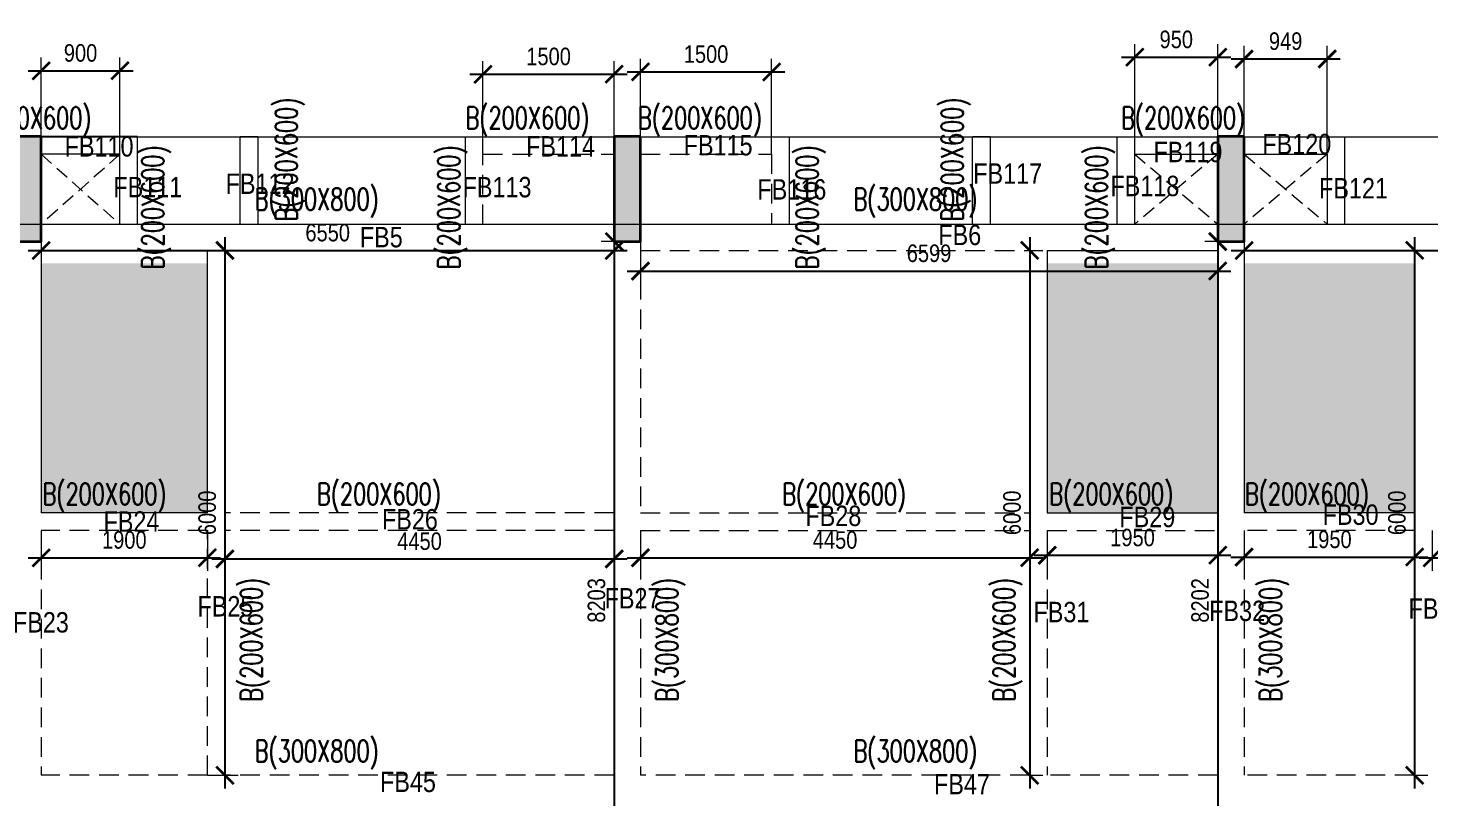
# Model space of a CAD drawing. Header units: millimetres. Extents: x 726 to 59943, y 664 to 23502.
# Drawn here: x 32076 to 48101, y 14527 to 23328 of the extents above; entities that cross this region are included whole.
import ezdxf

# ---------------------------------------------------------------- set-up
doc = ezdxf.new("R2010")
doc.units = ezdxf.units.MM
doc.linetypes.add('DASHED', pattern=[0.75, 0.5, -0.25])
doc.linetypes.add('HIDDEN', pattern=[9.525, 6.35, -3.175])
doc.layers.get('Defpoints').update_dxf_attribs({"color": 1})
for name, color, linetype, lineweight in [('S-BEAM-IDEN', 2, 'Continuous', 9), ('S-COL HATCH', 8, 'Continuous', 35), ('S-COLS', 6, 'Continuous', 35), ('S-SUNKEN HATCH', 9, 'Continuous', 35), ('S_FRAMES', 4, 'Continuous', 9), ('STR-CUTOUT', 1, 'Continuous', 13)]:
    doc.layers.add(name, color=color, linetype=linetype, lineweight=lineweight)
doc.styles.add('Dim.s & Anno.(Misc.)', font='ARIALN.TTF')
doc.styles.add('ROMANS', font='romans.shx', dxfattribs={"width": 0.75})
doc.dimstyles.new('A-GFC-100', dxfattribs={"dimscale": 100, "dimtxt": 2, "dimasz": 2, "dimexe": 1.5, "dimexo": 0, "dimgap": 1, "dimtad": 1, "dimdec": 0, "dimdsep": 46, "dimtxsty": 'Dim.s & Anno.(Misc.)', "dimblk": 'ARCHTICK', "dimcen": 0, "dimdle": 1.5, "dimclrd": 256, "dimclre": 8, "dimclrt": 6, "dimazin": 2, "dimtfac": 1, "dimtdec": 0, "dimtix": 1, "dimtmove": 2, "dimatfit": 3, "dimfxl": 1, "dimtolj": 1, "dimlwd": -1, "dimlwe": 9, "dimarcsym": 0})

# ---------------------------------------------------------------- blocks, each defined once
blk = doc.blocks.new('A$C3ea4a2f9')
at = {"layer": 'S-COL HATCH'}
h = blk.add_hatch(color=8, dxfattribs=at)
h.dxf.hatch_style = 1
h.paths.add_polyline_path([(26875, 17000), (26575, 17000), (26575, 15800), (26875, 15800)])
h = blk.add_hatch(color=8, dxfattribs=at)
h.dxf.hatch_style = 1
h.paths.add_polyline_path([(33725, 17000), (33425, 17000), (33425, 15800), (33725, 15800)])
h = blk.add_hatch(color=8, dxfattribs=at)
h.dxf.hatch_style = 1
h.paths.add_polyline_path([(40626, 17000), (40326, 17000), (40326, 15800), (40626, 15800)])
at = {"layer": 'S-COLS'}
for points in [[(26875, 17000), (26575, 17000), (26575, 15800), (26875, 15800)], [(33725, 17000), (33425, 17000), (33425, 15800), (33725, 15800)], [(40626, 17000), (40326, 17000), (40326, 15800), (40626, 15800)]]:
    blk.add_lwpolyline(points, close=True, dxfattribs=at)
blk = doc.blocks.new('COLUMNS FROM LGF')
blk.add_blockref('A$C3ea4a2f9', (715961, -21291))
blk = doc.blocks.new('_ArchTick')
at = {"color": 0, "linetype": 'ByBlock', "const_width": 0.15}
blk.add_lwpolyline([(-0.5, -0.5), (0.5, 0.5)], dxfattribs=at)
blk = doc.blocks.new('*D231')
at = {"color": 8, "lineweight": 9, "transparency": 16777216}
for p, q in [((32226, 21085), (32226, 20636)), ((38776, 21086), (38776, 20636))]:
    blk.add_line(p, q, dxfattribs=at)
at = {"transparency": 16777216}
blk.add_line((32076, 20786), (38926, 20786), dxfattribs=at)
at = {"layer": 'Defpoints', "color": 0, "transparency": 16777216}
for p in [(32226, 21085), (38776, 21086), (38776, 20786)]:
    blk.add_point(p, dxfattribs=at)
at = {"transparency": 16777216, "xscale": 200, "yscale": 200, "zscale": 200, "rotation": 180}
blk.add_blockref('_ArchTick', (32226, 20786), dxfattribs=at)
at = {"transparency": 16777216, "xscale": 200, "yscale": 200, "zscale": 200}
blk.add_blockref('_ArchTick', (38776, 20786), dxfattribs=at)
at = {"color": 6, "transparency": 16777216, "insert": (35501, 20988), "char_height": 200, "attachment_point": 5, "style": 'Dim.s & Anno.(Misc.)'}
blk.add_mtext('\\A1;6550', dxfattribs=at)
blk = doc.blocks.new('*D232')
at = {"color": 8, "lineweight": 9, "transparency": 16777216}
for p, q in [((39076, 21086), (39076, 20400)), ((45675, 21086), (45675, 20400))]:
    blk.add_line(p, q, dxfattribs=at)
at = {"transparency": 16777216}
blk.add_line((38926, 20550), (45825, 20550), dxfattribs=at)
at = {"layer": 'Defpoints', "color": 0, "transparency": 16777216}
for p in [(39076, 21086), (45675, 21086), (45675, 20550)]:
    blk.add_point(p, dxfattribs=at)
at = {"transparency": 16777216, "xscale": 200, "yscale": 200, "zscale": 200, "rotation": 180}
blk.add_blockref('_ArchTick', (39076, 20550), dxfattribs=at)
at = {"transparency": 16777216, "xscale": 200, "yscale": 200, "zscale": 200}
blk.add_blockref('_ArchTick', (45675, 20550), dxfattribs=at)
at = {"color": 6, "transparency": 16777216, "insert": (42375, 20752), "char_height": 200, "attachment_point": 5, "style": 'Dim.s & Anno.(Misc.)'}
blk.add_mtext('\\A1;6599', dxfattribs=at)
blk = doc.blocks.new('*D233')
at = {"color": 8, "lineweight": 9, "transparency": 16777216}
for p, q in [((45977, 21086), (45977, 20636)), ((52526, 21086), (52526, 20636))]:
    blk.add_line(p, q, dxfattribs=at)
at = {"transparency": 16777216}
blk.add_line((45827, 20786), (52676, 20786), dxfattribs=at)
at = {"layer": 'Defpoints', "color": 0, "transparency": 16777216}
for p in [(45977, 21086), (52526, 21086), (52526, 20786)]:
    blk.add_point(p, dxfattribs=at)
at = {"transparency": 16777216, "xscale": 200, "yscale": 200, "zscale": 200, "rotation": 180}
blk.add_blockref('_ArchTick', (45977, 20786), dxfattribs=at)
at = {"transparency": 16777216, "xscale": 200, "yscale": 200, "zscale": 200}
blk.add_blockref('_ArchTick', (52526, 20786), dxfattribs=at)
at = {"color": 6, "transparency": 16777216, "insert": (49251, 20988), "char_height": 200, "attachment_point": 5, "style": 'Dim.s & Anno.(Misc.)'}
blk.add_mtext('\\A1;6549', dxfattribs=at)
blk = doc.blocks.new('*D256')
at = {"color": 8, "lineweight": 9, "transparency": 16777216}
for p, q in [((32226, 17586), (32226, 17123)), ((34126, 17587), (34126, 17123))]:
    blk.add_line(p, q, dxfattribs=at)
at = {"transparency": 16777216}
blk.add_line((32076, 17273), (34276, 17273), dxfattribs=at)
at = {"layer": 'Defpoints', "color": 0, "transparency": 16777216}
for p in [(32226, 17586), (34126, 17587), (34126, 17273)]:
    blk.add_point(p, dxfattribs=at)
at = {"transparency": 16777216, "xscale": 200, "yscale": 200, "zscale": 200, "rotation": 180}
blk.add_blockref('_ArchTick', (32226, 17273), dxfattribs=at)
at = {"transparency": 16777216, "xscale": 200, "yscale": 200, "zscale": 200}
blk.add_blockref('_ArchTick', (34126, 17273), dxfattribs=at)
at = {"color": 6, "transparency": 16777216, "insert": (33176, 17475), "char_height": 200, "attachment_point": 5, "style": 'Dim.s & Anno.(Misc.)'}
blk.add_mtext('\\A1;1900', dxfattribs=at)
blk = doc.blocks.new('*D257')
at = {"color": 8, "lineweight": 9, "transparency": 16777216}
for p, q in [((34326, 17586), (34326, 17109)), ((38776, 17586), (38776, 17109))]:
    blk.add_line(p, q, dxfattribs=at)
at = {"transparency": 16777216}
blk.add_line((34176, 17259), (38926, 17259), dxfattribs=at)
at = {"layer": 'Defpoints', "color": 0, "transparency": 16777216}
for p in [(34326, 17586), (38776, 17586), (38776, 17259)]:
    blk.add_point(p, dxfattribs=at)
at = {"transparency": 16777216, "xscale": 200, "yscale": 200, "zscale": 200, "rotation": 180}
blk.add_blockref('_ArchTick', (34326, 17259), dxfattribs=at)
at = {"transparency": 16777216, "xscale": 200, "yscale": 200, "zscale": 200}
blk.add_blockref('_ArchTick', (38776, 17259), dxfattribs=at)
at = {"color": 6, "transparency": 16777216, "insert": (36551, 17461), "char_height": 200, "attachment_point": 5, "style": 'Dim.s & Anno.(Misc.)'}
blk.add_mtext('\\A1;4450', dxfattribs=at)
blk = doc.blocks.new('*D258')
at = {"color": 8, "lineweight": 9, "transparency": 16777216}
for p, q in [((39076, 17586), (39076, 17123)), ((43526, 17586), (43526, 17123))]:
    blk.add_line(p, q, dxfattribs=at)
at = {"transparency": 16777216}
blk.add_line((38926, 17273), (43676, 17273), dxfattribs=at)
at = {"layer": 'Defpoints', "color": 0, "transparency": 16777216}
for p in [(39076, 17586), (43526, 17586), (43526, 17273)]:
    blk.add_point(p, dxfattribs=at)
at = {"transparency": 16777216, "xscale": 200, "yscale": 200, "zscale": 200, "rotation": 180}
blk.add_blockref('_ArchTick', (39076, 17273), dxfattribs=at)
at = {"transparency": 16777216, "xscale": 200, "yscale": 200, "zscale": 200}
blk.add_blockref('_ArchTick', (43526, 17273), dxfattribs=at)
at = {"color": 6, "transparency": 16777216, "insert": (41301, 17475), "char_height": 200, "attachment_point": 5, "style": 'Dim.s & Anno.(Misc.)'}
blk.add_mtext('\\A1;4450', dxfattribs=at)
blk = doc.blocks.new('*D259')
at = {"color": 8, "lineweight": 9, "transparency": 16777216}
for p, q in [((43726, 17586), (43726, 17151)), ((45676, 17586), (45676, 17151))]:
    blk.add_line(p, q, dxfattribs=at)
at = {"transparency": 16777216}
blk.add_line((43576, 17301), (45826, 17301), dxfattribs=at)
at = {"layer": 'Defpoints', "color": 0, "transparency": 16777216}
for p in [(43726, 17586), (45676, 17586), (45676, 17301)]:
    blk.add_point(p, dxfattribs=at)
at = {"transparency": 16777216, "xscale": 200, "yscale": 200, "zscale": 200, "rotation": 180}
blk.add_blockref('_ArchTick', (43726, 17301), dxfattribs=at)
at = {"transparency": 16777216, "xscale": 200, "yscale": 200, "zscale": 200}
blk.add_blockref('_ArchTick', (45676, 17301), dxfattribs=at)
at = {"color": 6, "transparency": 16777216, "insert": (44701, 17503), "char_height": 200, "attachment_point": 5, "style": 'Dim.s & Anno.(Misc.)'}
blk.add_mtext('\\A1;1950', dxfattribs=at)
blk = doc.blocks.new('*D260')
at = {"color": 8, "lineweight": 9, "transparency": 16777216}
for p, q in [((45976, 17586), (45976, 17130)), ((47926, 17586), (47926, 17130))]:
    blk.add_line(p, q, dxfattribs=at)
at = {"transparency": 16777216}
blk.add_line((45826, 17280), (48076, 17280), dxfattribs=at)
at = {"layer": 'Defpoints', "color": 0, "transparency": 16777216}
for p in [(45976, 17586), (47926, 17586), (47926, 17280)]:
    blk.add_point(p, dxfattribs=at)
at = {"transparency": 16777216, "xscale": 200, "yscale": 200, "zscale": 200, "rotation": 180}
blk.add_blockref('_ArchTick', (45976, 17280), dxfattribs=at)
at = {"transparency": 16777216, "xscale": 200, "yscale": 200, "zscale": 200}
blk.add_blockref('_ArchTick', (47926, 17280), dxfattribs=at)
at = {"color": 6, "transparency": 16777216, "insert": (46951, 17482), "char_height": 200, "attachment_point": 5, "style": 'Dim.s & Anno.(Misc.)'}
blk.add_mtext('\\A1;1950', dxfattribs=at)
blk = doc.blocks.new('*D261')
at = {"color": 8, "lineweight": 9, "transparency": 16777216}
for p, q in [((48126, 17586), (48126, 17123)), ((52526, 17586), (52526, 17123))]:
    blk.add_line(p, q, dxfattribs=at)
at = {"transparency": 16777216}
blk.add_line((47976, 17273), (52676, 17273), dxfattribs=at)
at = {"layer": 'Defpoints', "color": 0, "transparency": 16777216}
for p in [(48126, 17586), (52526, 17586), (52526, 17273)]:
    blk.add_point(p, dxfattribs=at)
at = {"transparency": 16777216, "xscale": 200, "yscale": 200, "zscale": 200, "rotation": 180}
blk.add_blockref('_ArchTick', (48126, 17273), dxfattribs=at)
at = {"transparency": 16777216, "xscale": 200, "yscale": 200, "zscale": 200}
blk.add_blockref('_ArchTick', (52526, 17273), dxfattribs=at)
at = {"color": 6, "transparency": 16777216, "insert": (50326, 17475), "char_height": 200, "attachment_point": 5, "style": 'Dim.s & Anno.(Misc.)'}
blk.add_mtext('\\A1;4400', dxfattribs=at)
blk = doc.blocks.new('*D266')
at = {"transparency": 16777216}
blk.add_line((34326, 20936), (34326, 14636), dxfattribs=at)
at = {"color": 8, "lineweight": 9, "transparency": 16777216}
for p, q in [((34126, 20786), (34476, 20786)), ((34126, 14786), (34476, 14786))]:
    blk.add_line(p, q, dxfattribs=at)
at = {"layer": 'Defpoints', "color": 0, "transparency": 16777216}
for p in [(34126, 20786), (34126, 14786), (34326, 14786)]:
    blk.add_point(p, dxfattribs=at)
at = {"transparency": 16777216, "xscale": 200, "yscale": 200, "zscale": 200}
for p, rotation in [((34326, 20786), 90), ((34326, 14786), 270)]:
    blk.add_blockref('_ArchTick', p, dxfattribs=dict(at, rotation=rotation))
at = {"color": 6, "transparency": 16777216, "insert": (34124, 17786), "char_height": 200, "attachment_point": 5, "rotation": 90, "style": 'Dim.s & Anno.(Misc.)'}
blk.add_mtext('\\A1;6000', dxfattribs=at)
blk = doc.blocks.new('*D267')
at = {"transparency": 16777216}
blk.add_line((38776, 21036), (38776, 12534), dxfattribs=at)
at = {"color": 8, "lineweight": 9, "transparency": 16777216}
for p, q in [((38776, 20886), (38626, 20886)), ((38776, 12684), (38926, 12684))]:
    blk.add_line(p, q, dxfattribs=at)
at = {"layer": 'Defpoints', "color": 0, "transparency": 16777216}
for p in [(38776, 20886), (38776, 12684), (38776, 12684)]:
    blk.add_point(p, dxfattribs=at)
at = {"transparency": 16777216, "xscale": 200, "yscale": 200, "zscale": 200}
for p, rotation in [((38776, 20886), 90), ((38776, 12684), 270)]:
    blk.add_blockref('_ArchTick', p, dxfattribs=dict(at, rotation=rotation))
at = {"color": 6, "transparency": 16777216, "insert": (38574, 16785), "char_height": 200, "attachment_point": 5, "rotation": 90, "style": 'Dim.s & Anno.(Misc.)'}
blk.add_mtext('\\A1;8203', dxfattribs=at)
blk = doc.blocks.new('*D268')
at = {"transparency": 16777216}
blk.add_line((43526, 20936), (43526, 14636), dxfattribs=at)
at = {"color": 8, "lineweight": 9, "transparency": 16777216}
for p, q in [((43526, 20786), (43676, 20786)), ((43526, 14786), (43676, 14786))]:
    blk.add_line(p, q, dxfattribs=at)
at = {"layer": 'Defpoints', "color": 0, "transparency": 16777216}
for p in [(43526, 20786), (43526, 14786), (43526, 14786)]:
    blk.add_point(p, dxfattribs=at)
at = {"transparency": 16777216, "xscale": 200, "yscale": 200, "zscale": 200}
for p, rotation in [((43526, 20786), 90), ((43526, 14786), 270)]:
    blk.add_blockref('_ArchTick', p, dxfattribs=dict(at, rotation=rotation))
at = {"color": 6, "transparency": 16777216, "insert": (43324, 17786), "char_height": 200, "attachment_point": 5, "rotation": 90, "style": 'Dim.s & Anno.(Misc.)'}
blk.add_mtext('\\A1;6000', dxfattribs=at)
blk = doc.blocks.new('*D269')
at = {"transparency": 16777216}
blk.add_line((45676, 21036), (45676, 12534), dxfattribs=at)
at = {"color": 8, "lineweight": 9, "transparency": 16777216}
for p, q in [((45677, 20886), (45526, 20886)), ((45676, 12684), (45826, 12684))]:
    blk.add_line(p, q, dxfattribs=at)
at = {"layer": 'Defpoints', "color": 0, "transparency": 16777216}
for p in [(45677, 20886), (45676, 12684), (45676, 12684)]:
    blk.add_point(p, dxfattribs=at)
at = {"transparency": 16777216, "xscale": 200, "yscale": 200, "zscale": 200}
for p, rotation in [((45676, 20886), 90), ((45676, 12684), 270)]:
    blk.add_blockref('_ArchTick', p, dxfattribs=dict(at, rotation=rotation))
at = {"color": 6, "transparency": 16777216, "insert": (45474, 16785), "char_height": 200, "attachment_point": 5, "rotation": 90, "style": 'Dim.s & Anno.(Misc.)'}
blk.add_mtext('\\A1;8202', dxfattribs=at)
blk = doc.blocks.new('*D270')
at = {"transparency": 16777216}
blk.add_line((47926, 20936), (47926, 14636), dxfattribs=at)
at = {"color": 8, "lineweight": 9, "transparency": 16777216}
for p, q in [((47926, 20786), (48076, 20786)), ((47926, 14786), (48076, 14786))]:
    blk.add_line(p, q, dxfattribs=at)
at = {"layer": 'Defpoints', "color": 0, "transparency": 16777216}
for p in [(47926, 20786), (47926, 14786), (47926, 14786)]:
    blk.add_point(p, dxfattribs=at)
at = {"transparency": 16777216, "xscale": 200, "yscale": 200, "zscale": 200}
for p, rotation in [((47926, 20786), 90), ((47926, 14786), 270)]:
    blk.add_blockref('_ArchTick', p, dxfattribs=dict(at, rotation=rotation))
at = {"color": 6, "transparency": 16777216, "insert": (47724, 17786), "char_height": 200, "attachment_point": 5, "rotation": 90, "style": 'Dim.s & Anno.(Misc.)'}
blk.add_mtext('\\A1;6000', dxfattribs=at)
blk = doc.blocks.new('*D224')
at = {"transparency": 16777216}
blk.add_line((59793, 22236), (59793, 20936), dxfattribs=at)
at = {"color": 8, "lineweight": 9, "transparency": 16777216}
for p, q in [((7351, 22086), (59943, 22086)), ((7352, 21086), (59943, 21086))]:
    blk.add_line(p, q, dxfattribs=at)
at = {"layer": 'Defpoints', "color": 0, "transparency": 16777216}
for p in [(7351, 22086), (7352, 21086), (59793, 21086)]:
    blk.add_point(p, dxfattribs=at)
at = {"transparency": 16777216, "xscale": 200, "yscale": 200, "zscale": 200}
for p, rotation in [((59793, 22086), 90), ((59793, 21086), 270)]:
    blk.add_blockref('_ArchTick', p, dxfattribs=dict(at, rotation=rotation))
at = {"color": 6, "transparency": 16777216, "insert": (59591, 21586), "char_height": 200, "attachment_point": 5, "rotation": 90, "style": 'Dim.s & Anno.(Misc.)'}
blk.add_mtext('\\A1;1000', dxfattribs=at)
blk = doc.blocks.new('*D151')
at = {"color": 8, "lineweight": 9, "transparency": 16777216}
for p, q in [((32226, 21887), (32226, 22990)), ((33126, 21886), (33126, 22990))]:
    blk.add_line(p, q, dxfattribs=at)
at = {"transparency": 16777216}
blk.add_line((32076, 22840), (33276, 22840), dxfattribs=at)
at = {"layer": 'Defpoints', "color": 0, "transparency": 16777216}
for p in [(33126, 22840), (32226, 21887), (33126, 21886)]:
    blk.add_point(p, dxfattribs=at)
at = {"transparency": 16777216, "xscale": 200, "yscale": 200, "zscale": 200, "rotation": 180}
blk.add_blockref('_ArchTick', (32226, 22840), dxfattribs=at)
at = {"transparency": 16777216, "xscale": 200, "yscale": 200, "zscale": 200}
blk.add_blockref('_ArchTick', (33126, 22840), dxfattribs=at)
at = {"color": 6, "transparency": 16777216, "insert": (32676, 23042), "char_height": 200, "attachment_point": 5, "style": 'Dim.s & Anno.(Misc.)'}
blk.add_mtext('\\A1;900', dxfattribs=at)
blk = doc.blocks.new('*D152')
at = {"color": 8, "lineweight": 9, "transparency": 16777216}
for p, q in [((37276, 21886), (37276, 22950)), ((38776, 21886), (38776, 22950))]:
    blk.add_line(p, q, dxfattribs=at)
at = {"transparency": 16777216}
blk.add_line((37126, 22800), (38926, 22800), dxfattribs=at)
at = {"layer": 'Defpoints', "color": 0, "transparency": 16777216}
for p in [(38776, 22800), (37276, 21886), (38776, 21886)]:
    blk.add_point(p, dxfattribs=at)
at = {"transparency": 16777216, "xscale": 200, "yscale": 200, "zscale": 200, "rotation": 180}
blk.add_blockref('_ArchTick', (37276, 22800), dxfattribs=at)
at = {"transparency": 16777216, "xscale": 200, "yscale": 200, "zscale": 200}
blk.add_blockref('_ArchTick', (38776, 22800), dxfattribs=at)
at = {"color": 6, "transparency": 16777216, "insert": (38026, 23002), "char_height": 200, "attachment_point": 5, "style": 'Dim.s & Anno.(Misc.)'}
blk.add_mtext('\\A1;1500', dxfattribs=at)
blk = doc.blocks.new('*D153')
at = {"color": 8, "lineweight": 9, "transparency": 16777216}
for p, q in [((39076, 21886), (39076, 22977)), ((40576, 21886), (40576, 22977))]:
    blk.add_line(p, q, dxfattribs=at)
at = {"transparency": 16777216}
blk.add_line((38926, 22827), (40726, 22827), dxfattribs=at)
at = {"layer": 'Defpoints', "color": 0, "transparency": 16777216}
for p in [(40576, 22827), (39076, 21886), (40576, 21886)]:
    blk.add_point(p, dxfattribs=at)
at = {"transparency": 16777216, "xscale": 200, "yscale": 200, "zscale": 200, "rotation": 180}
blk.add_blockref('_ArchTick', (39076, 22827), dxfattribs=at)
at = {"transparency": 16777216, "xscale": 200, "yscale": 200, "zscale": 200}
blk.add_blockref('_ArchTick', (40576, 22827), dxfattribs=at)
at = {"color": 6, "transparency": 16777216, "insert": (39826, 23029), "char_height": 200, "attachment_point": 5, "style": 'Dim.s & Anno.(Misc.)'}
blk.add_mtext('\\A1;1500', dxfattribs=at)
blk = doc.blocks.new('*D154')
at = {"color": 8, "lineweight": 9, "transparency": 16777216}
for p, q in [((44726, 21886), (44726, 23145)), ((45676, 21886), (45676, 23145))]:
    blk.add_line(p, q, dxfattribs=at)
at = {"transparency": 16777216}
blk.add_line((44576, 22995), (45826, 22995), dxfattribs=at)
at = {"layer": 'Defpoints', "color": 0, "transparency": 16777216}
for p in [(45676, 22995), (44726, 21886), (45676, 21886)]:
    blk.add_point(p, dxfattribs=at)
at = {"transparency": 16777216, "xscale": 200, "yscale": 200, "zscale": 200, "rotation": 180}
blk.add_blockref('_ArchTick', (44726, 22995), dxfattribs=at)
at = {"transparency": 16777216, "xscale": 200, "yscale": 200, "zscale": 200}
blk.add_blockref('_ArchTick', (45676, 22995), dxfattribs=at)
at = {"color": 6, "transparency": 16777216, "insert": (45201, 23197), "char_height": 200, "attachment_point": 5, "style": 'Dim.s & Anno.(Misc.)'}
blk.add_mtext('\\A1;950', dxfattribs=at)
blk = doc.blocks.new('*D155')
at = {"color": 8, "lineweight": 9, "transparency": 16777216}
for p, q in [((45977, 21885), (45977, 23124)), ((46926, 21886), (46926, 23124))]:
    blk.add_line(p, q, dxfattribs=at)
at = {"transparency": 16777216}
blk.add_line((45827, 22974), (47076, 22974), dxfattribs=at)
at = {"layer": 'Defpoints', "color": 0, "transparency": 16777216}
for p in [(46926, 22974), (45977, 21885), (46926, 21886)]:
    blk.add_point(p, dxfattribs=at)
at = {"transparency": 16777216, "xscale": 200, "yscale": 200, "zscale": 200, "rotation": 180}
blk.add_blockref('_ArchTick', (45977, 22974), dxfattribs=at)
at = {"transparency": 16777216, "xscale": 200, "yscale": 200, "zscale": 200}
blk.add_blockref('_ArchTick', (46926, 22974), dxfattribs=at)
at = {"color": 6, "transparency": 16777216, "insert": (46451, 23177), "char_height": 200, "attachment_point": 5, "style": 'Dim.s & Anno.(Misc.)'}
blk.add_mtext('\\A1;949', dxfattribs=at)

msp = doc.modelspace()

# ---------------------------------------------------------------- hatches: boundary and pattern name
at = {"layer": 'S-SUNKEN HATCH'}
h = msp.add_hatch(dxfattribs=at)
h.set_pattern_fill('CROSS', color=256, scale=25)
h.set_pattern_definition([(0, (-611650.43, -77599.52), (158.75, 158.75), [79.375, -238.125]), (90, (-611610.74, -77639.21), (-158.75, 158.75), [79.375, -238.125])])
h.paths.add_polyline_path([(10252, 17788.1), (12202, 17788.1), (12202, 20638.1), (10252, 20638.1)])
h.paths.add_polyline_path([(12502, 17788.1), (14452.1, 17788.1), (14452.1, 20638.1), (12502, 20638.1), (12502, 20538.2)])
h.paths.add_polyline_path([(14452.1, 9388.1), (12502, 9388.1), (12502, 6438), (12502, 6438), (12502, 6538.2), (14452.1, 6538.2)])
h.paths.add_polyline_path([(21452, 20638.1), (19452, 20638.1), (19452, 17788.1), (21452, 17788.1)])
h.paths.add_polyline_path([(32226.9, 17788.1), (34127, 17788.1), (34127, 20638.1), (32226.9, 20638.1), (32227, 20538.3)])
h.paths.add_polyline_path([(34127, 9388.1), (32226.9, 9388.1), (32226.9, 6438), (32227, 6438), (32227, 6388.2), (34127, 6388.2)])
h.paths.add_polyline_path([(43727, 6388.2), (45677, 6388.2), (45677, 9388.1), (43727, 9388.1)])
h.paths.add_polyline_path([(45677, 20638.1), (43727, 20638.1), (43727, 17788.1), (45677, 17788.1)])
h.paths.add_polyline_path([(45977, 17788.1), (47927, 17788.1), (47927, 20638.1), (45977, 20638.1), (45977, 20538.1)])

# ---------------------------------------------------------------- linework, layer by layer
at = {"layer": 'S_FRAMES'}
for p, q in [((39075.8, 22086.1), (39075.8, 22086.1)), ((45975.8, 22086.1), (45975.8, 22086.1)), ((32225.8, 21887.1), (32225.8, 21085.9)), ((45675.8, 21886.1), (45675.8, 21085.9)), ((45975.8, 21886.1), (45975.8, 21085.9)), ((32225.8, 21085.9), (33125.8, 21085.9)), ((33325.8, 21085.9), (34501.9, 21085.9)), ((34701.9, 21085.9), (37075.9, 21086)), ((40775.9, 21085.9), (42871.9, 21085.9)), ((43071.9, 21085.9), (44525.8, 21085.9)), ((44725.8, 21085.9), (45675.8, 21085.9)), ((45975.8, 21085.9), (46925.8, 21085.9)), ((47125.8, 21085.9), (48301.9, 21085.9)), ((32225.8, 20785.9), (32225.8, 17785.9)), ((32225.8, 20785.9), (34125.9, 20785.9)), ((34125.9, 17785.9), (34125.9, 20785.9)), ((43725.8, 20785.9), (45675.8, 20785.9)), ((43725.8, 20785.9), (43725.8, 17785.9)), ((45675.8, 20785.9), (45675.8, 17785.9)), ((45975.8, 20785.9), (45975.8, 17785.9)), ((45975.8, 20785.9), (47925.9, 20785.9)), ((47925.9, 17785.9), (47925.9, 20785.9)), ((34125.9, 17785.9), (32225.8, 17785.9)), ((43725.8, 17785.9), (45675.8, 17785.9)), ((47925.9, 17785.9), (45975.8, 17785.9))]:
    msp.add_line(p, q, dxfattribs=at)
at = {"layer": 'S_FRAMES', "linetype": 'DASHED', "ltscale": 450}
for p, q in [((38775.8, 21886.1), (38775.8, 21085.9)), ((39075.8, 21886.1), (39075.8, 21085.9)), ((37275.9, 21085.9), (38775.8, 21085.9)), ((39075.8, 21085.9), (40575.9, 21085.9)), ((34325.9, 20785.9), (38775.8, 20785.9)), ((34325.9, 17785.9), (34325.9, 20785.9)), ((38775.8, 20785.9), (38775.8, 17785.9)), ((39075.8, 20785.9), (39075.8, 17785.9)), ((39075.8, 20785.9), (43525.8, 20785.9)), ((43525.8, 20785.9), (43525.8, 17785.9)), ((38775.8, 17785.9), (34325.9, 17785.9)), ((39075.8, 17785.9), (43525.8, 17785.9)), ((32225.8, 17585.9), (32225.8, 14785.9)), ((34125.9, 17585.9), (32225.8, 17585.9)), ((34125.9, 14785.9), (34125.9, 17587)), ((34325.9, 14785.9), (34325.9, 17587)), ((38775.8, 17585.9), (34325.9, 17585.9)), ((38775.8, 17585.9), (38775.8, 14785.9)), ((39075.8, 17585.9), (39075.8, 14785.9)), ((39075.8, 17585.9), (43525.8, 17585.9)), ((43525.8, 17585.9), (43525.8, 14785.9)), ((43725.8, 17585.9), (45675.8, 17585.9)), ((43725.8, 17585.9), (43725.8, 14785.9)), ((45675.8, 17585.9), (45675.8, 14785.9)), ((45975.8, 17585.9), (45975.8, 14785.9)), ((47925.9, 17585.9), (45975.8, 17585.9)), ((47925.9, 14785.9), (47925.9, 17587)), ((34125.9, 14785.9), (32225.8, 14785.9)), ((38775.8, 14785.9), (34325.9, 14785.9)), ((43525.8, 14785.9), (39075.8, 14785.9)), ((45675.8, 14785.9), (43725.8, 14785.9)), ((47925.9, 14785.9), (45975.8, 14785.9))]:
    msp.add_line(p, q, dxfattribs=at)
at = {"layer": 'S_FRAMES'}
for points in [[(33325.8, 21085.9), (33325.8, 22087.1), (31925.8, 22087.1), (31925.8, 21085.9)], [(37075.9, 21085.9), (37075.9, 22086.1), (40775.9, 22086.1), (40775.9, 21085.9)], [(44525.8, 21085.9), (44525.8, 22086.1), (47125.8, 22086.1), (47125.8, 21085.9)], [(33125.8, 21085.9), (33125.8, 21887.1), (32225.8, 21887.1)], [(44725.8, 21085.9), (44725.8, 21886.1), (45675.8, 21886.1)], [(45975.8, 21886.1), (46925.8, 21886.1), (46925.8, 21085.9)]]:
    msp.add_lwpolyline(points, dxfattribs=at)
at = {"layer": 'S_FRAMES', "linetype": 'Continuous', "ltscale": 450}
for points in [[(34501.9, 21085.9), (34501.9, 22088), (34701.9, 22088), (34701.9, 21085.9)], [(42871.9, 21085.9), (42871.9, 22087.9), (43071.9, 22087.9), (43071.9, 21085.9)]]:
    msp.add_lwpolyline(points, dxfattribs=at)
at = {"layer": 'S_FRAMES', "linetype": 'DASHED', "ltscale": 450}
for points in [[(37275.9, 21085.9), (37275.9, 21886.1), (38775.8, 21886.1)], [(39075.8, 21886.1), (40575.9, 21886.1), (40575.9, 21085.9)]]:
    msp.add_lwpolyline(points, dxfattribs=at)
at = {"layer": 'STR-CUTOUT', "color": 1, "linetype": 'HIDDEN', "ltscale": 25}
for p, q in [((32225.9, 21886.1), (33125.9, 21084.8)), ((33125.9, 21886.1), (32225.9, 21084.8)), ((45675.9, 21886.1), (44725.9, 21084.8)), ((44725.9, 21886.1), (45675.9, 21084.8)), ((45975.8, 21886), (46926.9, 21086)), ((46925.9, 21886), (45977, 21085.9))]:
    msp.add_line(p, q, dxfattribs=at)

# ---------------------------------------------------------------- block references
at = {"layer": 'S-BEAM-IDEN'}
msp.add_blockref('COLUMNS FROM LGF', (-710610.4, 26377.2), dxfattribs=at)

# ---------------------------------------------------------------- texts
at = {"style": 'Dim.s & Anno.(Misc.)'}
for s, p in [('FB120', (46185, 21885)), ('FB110', (32493.7, 21858.7)), ('FB114', (37768.7, 21858.7)), ('FB115', (39570.3, 21871.7)), ('FB119', (44940.8, 21794.3)), ('FB112', (34334.1, 21431.3)), ('FB117', (42880, 21548.3)), ('FB118', (44448.3, 21405.8)), ('FB111', (33051, 21392.5)), ('FB113', (37042.9, 21392.5)), ('FB116', (40412.8, 21366.6)), ('FB121', (46833.1, 21379.9)), ('FB5', (35868.8, 20820.9)), ('FB6', (42481, 20846.6)), ('FB24', (32938.2, 17569.6)), ('FB26', (36121.3, 17595.7)), ('FB28', (40961.7, 17635)), ('FB29', (44550.9, 17622)), ('FB30', (46874, 17648.6)), ('FB25', (34012.3, 16601)), ('FB27', (38666.5, 16692.7)), ('FB31', (43568.5, 16535.6)), ('FB32', (45577.1, 16549.1)), ('FB33', (47856.4, 16575.3)), ('FB23', (31903.4, 16417.8)), ('FB45', (36099.2, 14594.5)), ('FB47', (42432.1, 14567.9))]:
    msp.add_text(s, height=233.43, dxfattribs=at).set_placement(p)
at = {"layer": 'S-BEAM-IDEN', "color": 1, "style": 'ROMANS', "width": 0.7}
for p in [(31384, 22175.4), (37077.4, 22175.4), (39048, 22175.4), (44571.2, 22175.4), (32242.2, 17876.1), (35378.6, 17876.1), (40696.7, 17876.1), (43749.9, 17876.1), (45986.6, 17876.1)]:
    msp.add_text('B(200X600)', height=250, dxfattribs=at).set_placement(p)
for p in [(35153.4, 21115.6), (42765.3, 21115.6), (33626.3, 20569.5), (37010.7, 20569.5), (41107, 20569.5), (44413.9, 20569.5), (34753.9, 15626.6), (43356.4, 15626.6)]:
    msp.add_text('B(200X600)', height=250, rotation=90, dxfattribs=at).set_placement(p)
at = {"layer": 'S-BEAM-IDEN', "color": 3, "style": 'ROMANS', "width": 0.7}
for p in [(34668, 21246.5), (41512.1, 21246.5), (34668, 14938.2), (41512.1, 14938.2)]:
    msp.add_text('B(300X800)', height=250, dxfattribs=at).set_placement(p)
for p in [(39503.8, 15626.1), (46403.8, 15626.6)]:
    msp.add_text('B(300X800)', height=250, rotation=90, dxfattribs=at).set_placement(p)

# ---------------------------------------------------------------- dimensions: what is measured, and where the dimension line sits
for base, p1, p2, picture, middle in [((45675.8, 22994.6), (44725.9, 21886.1), (45675.8, 21886), '*D154', (45200.9, 23196.7)), ((46925.8, 22974.4), (45976.7, 21885.2), (46925.8, 21886.1), '*D155', (46451.3, 23176.6)), ((33125.9, 22840.3), (32225.8, 21887.1), (33125.9, 21886.1), '*D151', (32675.9, 23042.4)), ((38775.8, 22800.2), (37275.9, 21886.1), (38775.8, 21886.1), '*D152', (38025.9, 23002.3)), ((40575.9, 22827), (39075.8, 21886.1), (40575.9, 21886.1), '*D153', (39825.9, 23029.1)), ((38775.8, 20785.9), (32225.9, 21084.8), (38775.8, 21085.9), '*D231', (35500.9, 20988)), ((45674.7, 20549.5), (39075.8, 21085.9), (45674.7, 21085.9), '*D232', (42375.3, 20751.7)), ((52525.8, 20785.9), (45977, 21085.9), (52525.8, 21085.9), '*D233', (49251.4, 20988)), ((45675.8, 17301), (43725.8, 17585.9), (45675.8, 17585.9), '*D259', (44700.8, 17503.1)), ((34125.9, 17272.7), (32225.8, 17585.9), (34125.9, 17587), '*D256', (33175.8, 17474.8)), ((38775.8, 17258.7), (34325.9, 17585.9), (38775.8, 17585.9), '*D257', (36550.9, 17460.8)), ((43525.8, 17273.1), (39075.8, 17585.9), (43525.8, 17585.9), '*D258', (41300.8, 17475.2)), ((47925.9, 17280), (45975.8, 17585.9), (47925.9, 17585.9), '*D260', (46950.9, 17482.1)), ((52525.8, 17273.2), (48125.9, 17585.9), (52525.8, 17585.9), '*D261', (50325.9, 17475.4))]:
    dim = msp.add_linear_dim(base=base, p1=p1, p2=p2, dimstyle='A-GFC-100')
    dim.commit()
    dim.dimension.update_dxf_attribs({"geometry": picture, "text_midpoint": middle})
for base, p1, p2, picture, middle in [((59792.7, 21085.9), (7350.9, 22086.1), (7351.9, 21085.9), '*D224', (59590.6, 21586)), ((38775.8234, 12683.7995), (38775.8488, 20886.3192), (38775.8234, 12683.7995), '*D267', (38573.7088, 16785.0594)), ((45675.8, 12683.8), (45676.7, 20886.2), (45675.8, 12683.8), '*D269', (45473.7, 16785)), ((34325.9, 14785.9), (34125.9, 20785.9), (34125.9, 14785.9), '*D266', (34123.8, 17785.9)), ((43525.8, 14785.9), (43525.8, 20785.9), (43525.8, 14785.9), '*D268', (43323.7, 17785.9)), ((47925.9, 14785.9), (47925.9, 20785.9), (47925.9, 14785.9), '*D270', (47723.8, 17785.9))]:
    dim = msp.add_linear_dim(base=base, p1=p1, p2=p2, angle=90, dimstyle='A-GFC-100')
    dim.commit()
    dim.dimension.update_dxf_attribs({"geometry": picture, "text_midpoint": middle})

doc.saveas('drawing.dxf')
